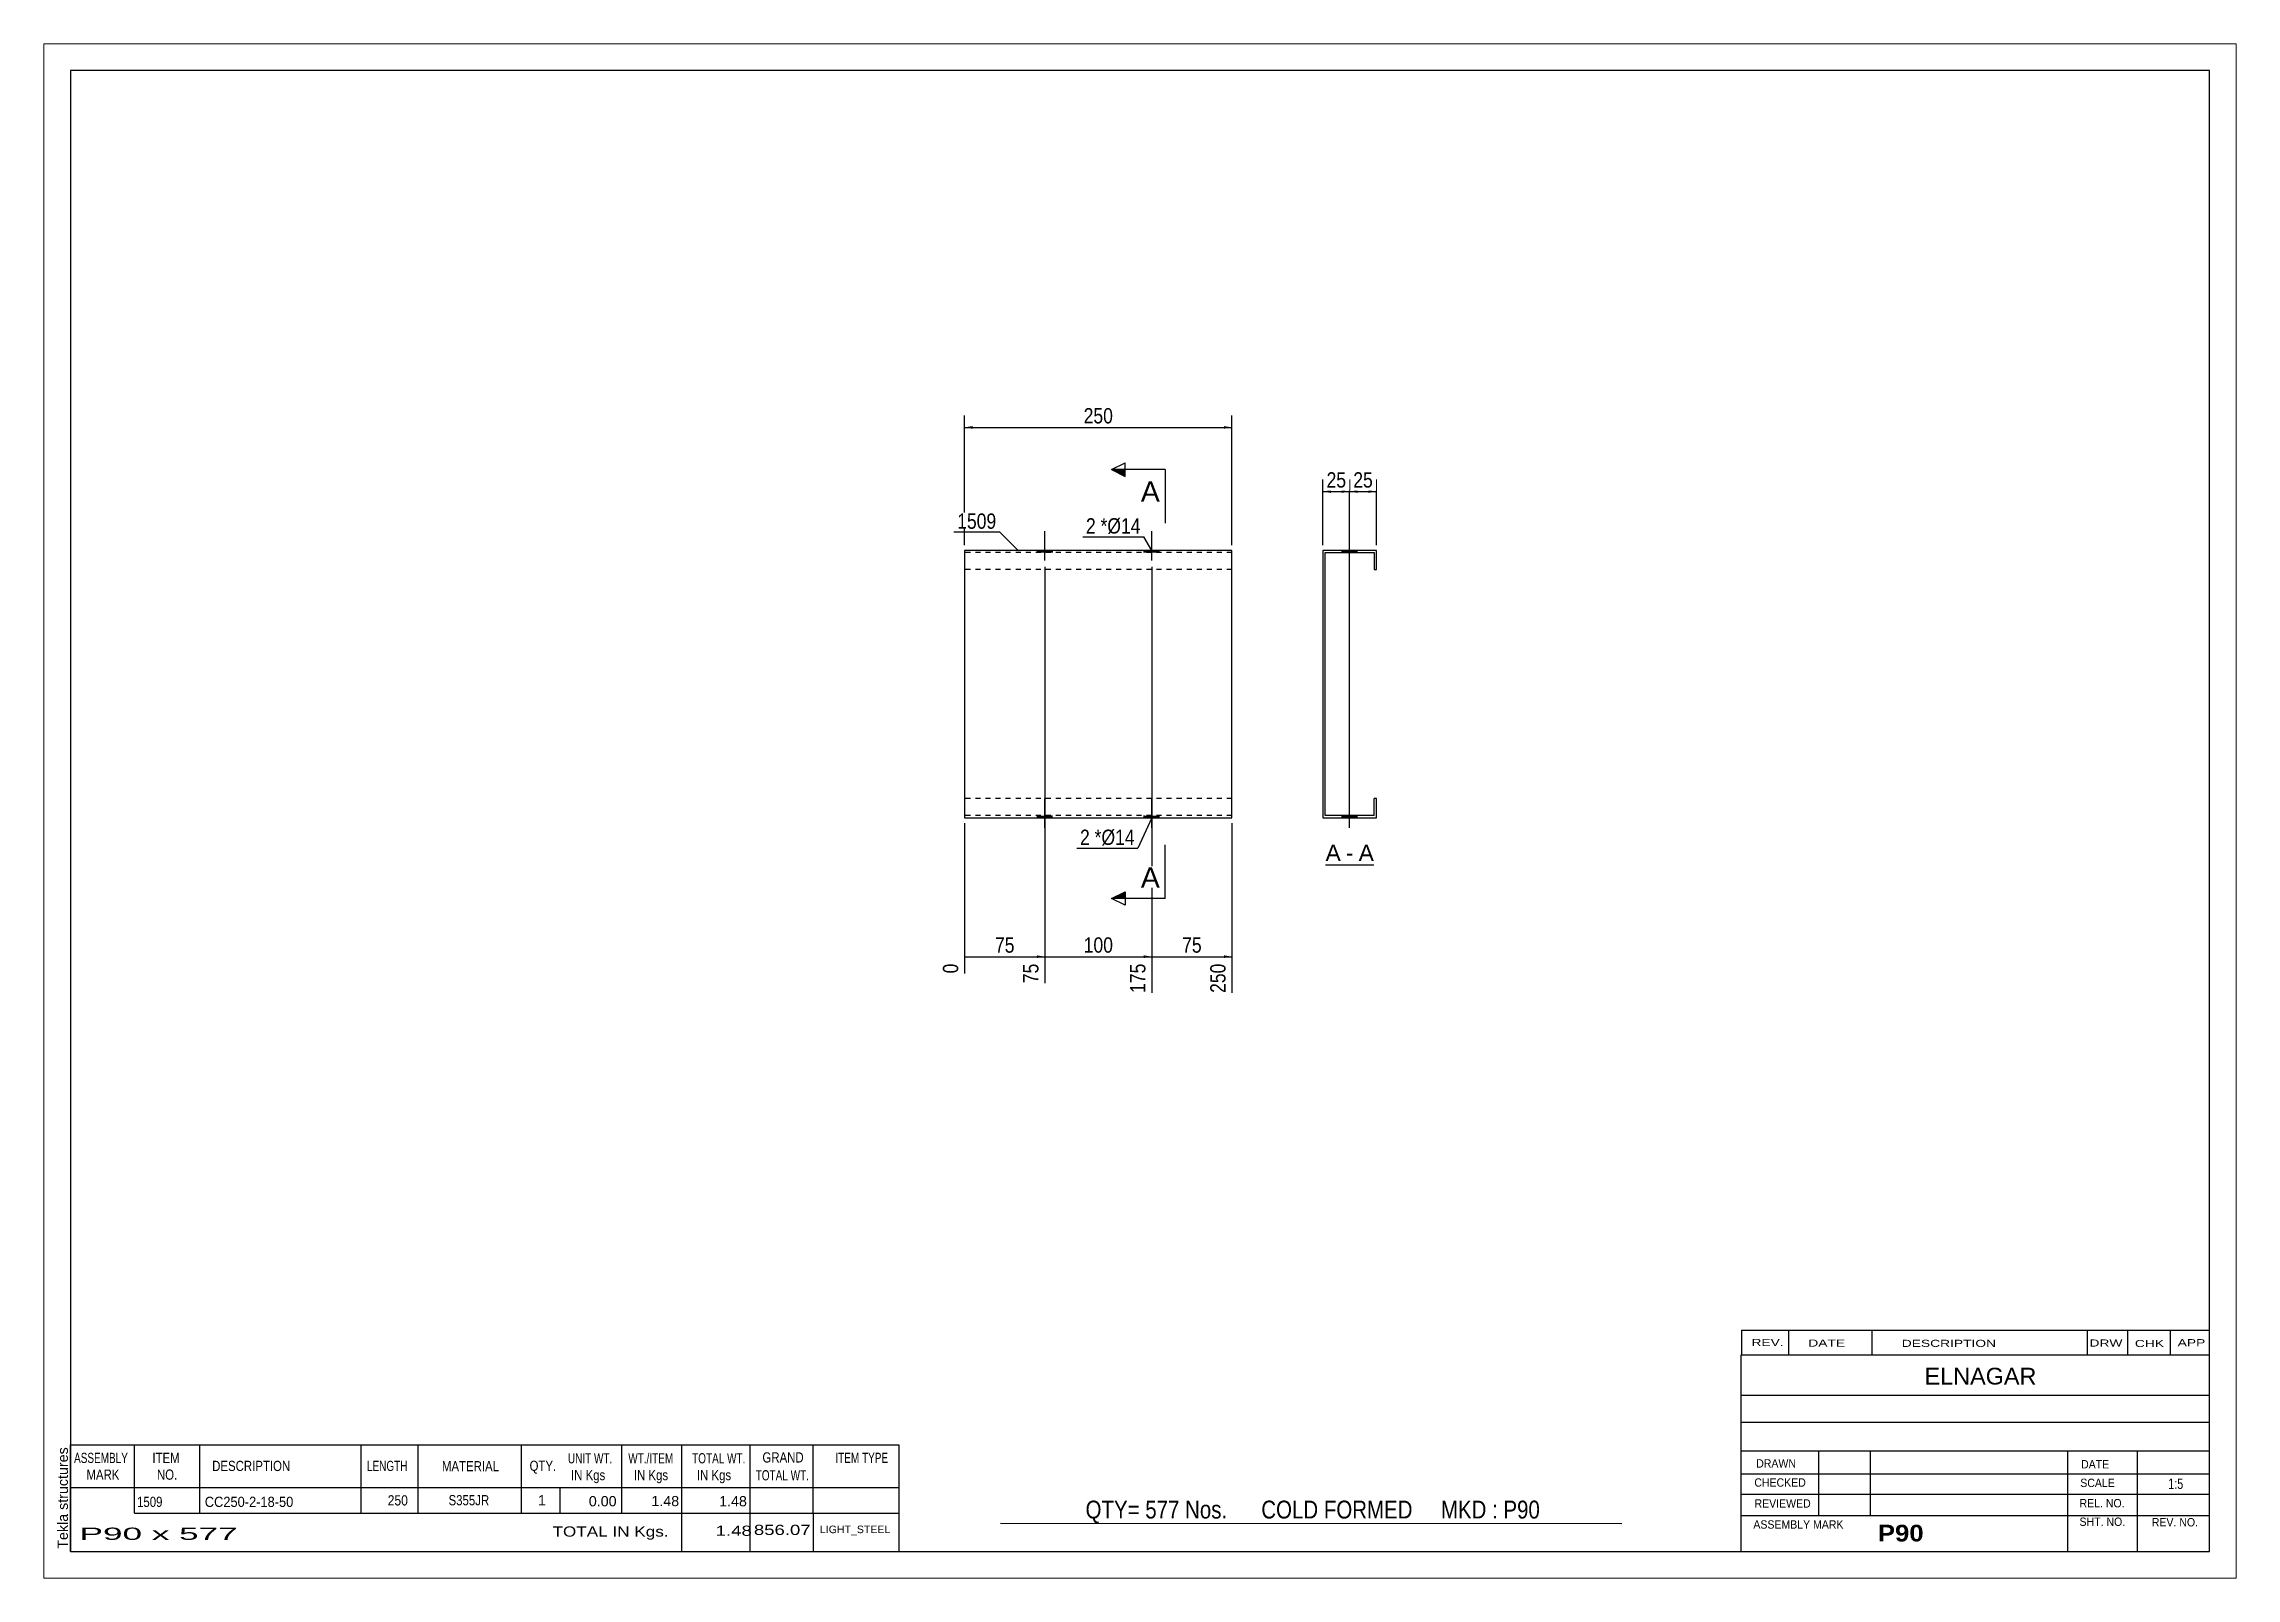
# Paper-space layout 'Layout1' of a CAD drawing. Header units: millimetres. Extents: x 0 to 410, y 0 to 287.
# The model-space entities are those that its viewports show. They can reach past a viewport. Long polylines and large blocks are cut down to what shows.
import ezdxf

# ---------------------------------------------------------------- set-up
doc = ezdxf.new("R2010")
doc.units = ezdxf.units.MM
doc.linetypes.add('DXK_LINE_DOT1', pattern=[1.8814, 0.9407, -0.9407])
doc.layers.add('Viewport layer', color=7, linetype='Continuous', plot=False)
doc.styles.add('Arial', font='ARIAL.TTF', dxfattribs={"height": 0.2})
doc.styles.add('Arial Bold', font='ARIALBD.TTF', dxfattribs={"height": 0.2})
doc.styles.add('Arial Narrow', font='ARIALN.TTF', dxfattribs={"height": 0.2})

# ---------------------------------------------------------------- blocks, each defined once
blk = doc.blocks.new('Unknown-629276684-1356')
at = {"color": 5, "linetype": 'Continuous'}
for p, q in [((232.8, 114.75), (-167.2, 114.75)), ((-167.2, 114.75), (-167.2, -162.25)), ((232.8, -162.25), (232.8, 114.75)), ((-167.2, -162.25), (232.8, -162.25))]:
    blk.add_line(p, q, dxfattribs=at)
at = {"color": 174, "linetype": 'Continuous', "style": 'Arial'}
blk.add_text('Tekla structures', height=1.9102, rotation=90, dxfattribs=at).set_placement((-167.7, -161.75))
blk = doc.blocks.new('Unknown-629276684-12 - 1208')
at = {"color": 7, "linetype": 'Continuous'}
blk.add_line((67.5, -33.85), (76.53, -33.85), dxfattribs=at)
at = {"color": 0, "linetype": 'Continuous'}
blk.add_wipeout([(70.34, -33.1), (70.34, -29.9), (67.5, -29.9), (67.5, -33.1)], dxfattribs=at)
blk.add_wipeout([(72.73, -33.1), (72.73, -29.9), (71.3, -29.9), (71.3, -33.1)], dxfattribs=at)
at = {"color": 96, "linetype": 'Continuous', "style": 'Arial'}
blk.add_text('A', height=3.06, dxfattribs=at).set_placement((67.5, -33.1))
at = {"color": 0, "linetype": 'Continuous'}
blk.add_wipeout([(76.53, -33.1), (76.53, -29.9), (73.69, -29.9), (73.69, -33.1)], dxfattribs=at)
at = {"color": 96, "linetype": 'Continuous', "style": 'Arial'}
for s, p in [('-', (71.3, -33.1)), ('A', (73.69, -33.1))]:
    blk.add_text(s, height=3.06, dxfattribs=at).set_placement(p)
blk = doc.blocks.new('Part-629276684-1204 - 1201')
at = {"color": 2, "linetype": 'Continuous'}
for p, q in [((50, 25), (0, 25)), ((0, 25), (0, -25)), ((50, -25), (50, 25)), ((0, -25), (50, -25))]:
    blk.add_line(p, q, dxfattribs=at)
at = {"color": 7, "linetype": 'DXK_LINE_DOT1'}
for p, q in [((50, 24.6), (0, 24.6)), ((50, 21.4), (0, 21.4)), ((50, -21.4), (0, -21.4)), ((50, -24.6), (0, -24.6))]:
    blk.add_line(p, q, dxfattribs=at)
blk = doc.blocks.new('Bolt-629276684-1205 - 1201')
at = {"linetype": 'Continuous'}
for points in [[(16.41, 25), (13.61, 25), (13.61, 24.6), (16.41, 24.6)], [(36.41, 25), (33.61, 25), (33.61, 24.6), (36.41, 24.6)]]:
    blk.add_hatch(color=3, dxfattribs=at).paths.add_polyline_path(points)
at = {"color": 3, "linetype": 'Continuous'}
for p, q in [((13.61, 24.6), (13.61, 25)), ((15.01, 23.1), (15.01, 28.6)), ((16.41, 24.6), (16.41, 25)), ((33.61, 24.6), (33.61, 25)), ((35.01, 23.1), (35.01, 28.6)), ((36.41, 24.6), (36.41, 25))]:
    blk.add_line(p, q, dxfattribs=at)
blk = doc.blocks.new('Bolt-629276684-1206 - 1201')
at = {"linetype": 'Continuous'}
for points in [[(16.4, -24.6), (13.6, -24.6), (13.6, -25), (16.4, -25)], [(36.4, -24.6), (33.6, -24.6), (33.6, -25), (36.4, -25)]]:
    blk.add_hatch(color=3, dxfattribs=at).paths.add_polyline_path(points)
at = {"color": 3, "linetype": 'Continuous'}
for p, q in [((13.6, -25), (13.6, -24.6)), ((15, -26.9), (15, -21.4)), ((16.4, -25), (16.4, -24.6)), ((33.6, -25), (33.6, -24.6)), ((35, -26.9), (35, -21.4)), ((36.4, -25), (36.4, -24.6))]:
    blk.add_line(p, q, dxfattribs=at)
blk = doc.blocks.new('Part-629276684-1209 - 1208')
at = {"color": 2, "linetype": 'Continuous'}
for p, q in [((67.01, 25), (67.01, -25)), ((77.01, 25), (67.01, 25)), ((77.01, 21.4), (77.01, 25)), ((67.41, -24.6), (67.41, 24.6)), ((67.41, 24.6), (76.61, 24.6)), ((76.61, 24.6), (76.61, 21.4)), ((76.61, 21.4), (77.01, 21.4)), ((76.61, -24.6), (67.41, -24.6)), ((77.01, -21.4), (76.61, -21.4)), ((76.61, -24.6), (76.61, -21.4)), ((77.01, -25), (77.01, -21.4)), ((67.01, -25), (77.01, -25))]:
    blk.add_line(p, q, dxfattribs=at)
blk = doc.blocks.new('Bolt-629276684-1210 - 1208')
at = {"linetype": 'Continuous'}
blk.add_hatch(color=3, dxfattribs=at).paths.add_polyline_path([(73.41, 25), (70.61, 25), (70.61, 24.6), (73.41, 24.6)])
blk.add_hatch(color=3, dxfattribs=at).paths.add_polyline_path([(73.41, 25), (70.61, 25), (70.61, 24.6), (73.41, 24.6)])
at = {"color": 3, "linetype": 'Continuous'}
for p, q in [((70.61, 24.6), (70.61, 25)), ((70.61, 24.6), (70.61, 25)), ((72.01, 23.1), (72.01, 28.6)), ((72.01, 23.1), (72.01, 28.6)), ((73.41, 24.6), (73.41, 25)), ((73.41, 24.6), (73.41, 25))]:
    blk.add_line(p, q, dxfattribs=at)
blk = doc.blocks.new('Bolt-629276684-1211 - 1208')
at = {"linetype": 'Continuous'}
blk.add_hatch(color=3, dxfattribs=at).paths.add_polyline_path([(73.41, -24.6), (70.61, -24.6), (70.61, -25), (73.41, -25)])
blk.add_hatch(color=3, dxfattribs=at).paths.add_polyline_path([(73.41, -24.6), (70.61, -24.6), (70.61, -25), (73.41, -25)])
at = {"color": 3, "linetype": 'Continuous'}
for p, q in [((70.61, -25), (70.61, -24.6)), ((70.61, -25), (70.61, -24.6)), ((72.01, -26.9), (72.01, -21.4)), ((72.01, -26.9), (72.01, -21.4)), ((73.41, -25), (73.41, -24.6)), ((73.41, -25), (73.41, -24.6))]:
    blk.add_line(p, q, dxfattribs=at)
blk = doc.blocks.new('StraightDimension-629276684-1215 - 1201')
at = {"linetype": 'Continuous'}
blk.add_hatch(color=7, dxfattribs=at).paths.add_polyline_path([(33.51, -50.75), (35.01, -51), (33.51, -51.25)])
at = {"color": 7, "linetype": 'Continuous'}
for p, q in [((15.01, 21.95), (15.01, -55.96)), ((35.01, 21.95), (35.01, -57.78)), ((15.01, -51), (35.01, -51))]:
    blk.add_line(p, q, dxfattribs=at)
at = {"color": 0}
blk.add_wipeout([(28.35, -50.85), (28.35, -46.65), (21.67, -46.65), (21.67, -50.85)], dxfattribs=at)
at = {"color": 3, "style": 'Arial Narrow'}
blk.add_text('100', height=2.863, dxfattribs=at).set_placement((22.27, -50.25))
at = {"color": 0, "linetype": 'Continuous'}
blk.add_wipeout([(34.41, -51.7), (30.21, -51.7), (30.21, -58.38), (34.41, -58.38)], dxfattribs=at)
at = {"color": 3, "linetype": 'Continuous', "style": 'Arial Narrow'}
blk.add_text('175', height=2.863, rotation=90.0002, dxfattribs=at).set_placement((33.81, -57.78))
blk = doc.blocks.new('StraightDimension-629276684-1214 - 1201')
at = {"linetype": 'Continuous'}
blk.add_hatch(color=7, dxfattribs=at).paths.add_polyline_path([(48.5, -50.75), (50, -51), (48.5, -51.25)])
at = {"color": 7, "linetype": 'Continuous'}
for p, q in [((35.01, 21.95), (35.01, -57.78)), ((50, -26), (50, -57.78)), ((35.01, -51), (50, -51))]:
    blk.add_line(p, q, dxfattribs=at)
at = {"color": 0}
blk.add_wipeout([(44.93, -50.85), (44.93, -46.65), (40.08, -46.65), (40.08, -50.85)], dxfattribs=at)
at = {"color": 0, "linetype": 'Continuous'}
blk.add_wipeout([(49.4, -51.7), (45.2, -51.7), (45.2, -58.38), (49.4, -58.38)], dxfattribs=at)
at = {"color": 3, "style": 'Arial Narrow'}
blk.add_text('75', height=2.863, dxfattribs=at).set_placement((40.68, -50.25))
at = {"color": 3, "linetype": 'Continuous', "style": 'Arial Narrow'}
blk.add_text('250', height=2.863, rotation=90.0002, dxfattribs=at).set_placement((48.8, -57.78))
blk = doc.blocks.new('StraightDimension-629276684-1216 - 1201')
at = {"linetype": 'Continuous'}
blk.add_hatch(color=7, dxfattribs=at).paths.add_polyline_path([(13.51, -50.75), (15.01, -51), (13.51, -51.25)])
at = {"color": 7, "linetype": 'Continuous'}
for p, q in [((15.01, 21.95), (15.01, -55.96)), ((0, -26), (0, -54.13)), ((0, -51), (15.01, -51))]:
    blk.add_line(p, q, dxfattribs=at)
at = {"color": 0}
blk.add_wipeout([(9.93, -50.85), (9.93, -46.65), (5.08, -46.65), (5.08, -50.85)], dxfattribs=at)
at = {"color": 0, "linetype": 'Continuous'}
blk.add_wipeout([(-0.6, -51.7), (-4.8, -51.7), (-4.8, -54.73), (-0.6, -54.73)], dxfattribs=at)
at = {"color": 3, "linetype": 'Continuous', "style": 'Arial Narrow'}
blk.add_text('0', height=2.86, rotation=90.0002, dxfattribs=at).set_placement((-1.2, -54.13))
at = {"color": 0, "linetype": 'Continuous'}
blk.add_wipeout([(14.41, -51.7), (10.21, -51.7), (10.21, -56.56), (14.41, -56.56)], dxfattribs=at)
at = {"color": 3, "style": 'Arial Narrow'}
blk.add_text('75', height=2.863, dxfattribs=at).set_placement((5.68, -50.25))
at = {"color": 3, "linetype": 'Continuous', "style": 'Arial Narrow'}
blk.add_text('75', height=2.863, rotation=90.0002, dxfattribs=at).set_placement((13.81, -55.96))
blk = doc.blocks.new('StraightDimension-629276684-1231 - 1201')
at = {"linetype": 'Continuous'}
for points in [[(1.5, 47.75), (0, 48), (1.5, 48.25)], [(48.5, 48.25), (50, 48), (48.5, 47.75)]]:
    blk.add_hatch(color=7, dxfattribs=at).paths.add_polyline_path(points)
at = {"color": 7, "linetype": 'Continuous'}
for p, q in [((0, 26), (0, 50.25)), ((50, 26), (50, 50.25)), ((0, 48), (50, 48))]:
    blk.add_line(p, q, dxfattribs=at)
at = {"color": 0}
blk.add_wipeout([(28.34, 48.15), (28.34, 52.35), (21.66, 52.35), (21.66, 48.15)], dxfattribs=at)
at = {"color": 3, "style": 'Arial Narrow'}
blk.add_text('250', height=2.863, dxfattribs=at).set_placement((22.26, 48.75))
blk = doc.blocks.new('StraightDimension-629276684-1235 - 1208')
at = {"linetype": 'Continuous'}
for points in [[(73.51, 35.75), (72.01, 36), (73.51, 36.25)], [(75.51, 36.25), (77.01, 36), (75.51, 35.75)]]:
    blk.add_hatch(color=7, dxfattribs=at).paths.add_polyline_path(points)
at = {"color": 7, "linetype": 'Continuous'}
for p, q in [((72.01, -22), (72.01, 38.25)), ((77.01, 26), (77.01, 38.25)), ((72.01, 36), (77.01, 36))]:
    blk.add_line(p, q, dxfattribs=at)
at = {"color": 0}
blk.add_wipeout([(76.94, 36.15), (76.94, 40.35), (72.09, 40.35), (72.09, 36.15)], dxfattribs=at)
at = {"color": 3, "style": 'Arial Narrow'}
blk.add_text('25', height=2.863, dxfattribs=at).set_placement((72.69, 36.75))
blk = doc.blocks.new('StraightDimension-629276684-1236 - 1208')
at = {"linetype": 'Continuous'}
for points in [[(68.51, 35.75), (67.01, 36), (68.51, 36.25)], [(70.51, 36.25), (72.01, 36), (70.51, 35.75)]]:
    blk.add_hatch(color=7, dxfattribs=at).paths.add_polyline_path(points)
at = {"color": 7, "linetype": 'Continuous'}
for p, q in [((67.01, 26), (67.01, 38.25)), ((72.01, -22), (72.01, 38.25)), ((67.01, 36), (72.01, 36))]:
    blk.add_line(p, q, dxfattribs=at)
at = {"color": 0}
blk.add_wipeout([(71.94, 36.15), (71.94, 40.35), (67.09, 40.35), (67.09, 36.15)], dxfattribs=at)
at = {"color": 3, "style": 'Arial Narrow'}
blk.add_text('25', height=2.863, dxfattribs=at).set_placement((67.69, 36.75))
blk = doc.blocks.new('CBS_BOM-629276684-1365')
at = {"color": 7, "linetype": 'Continuous'}
for p, q in [((-167.23, -150.28), (-167.23, -142.28)), ((-167.23, -142.28), (-12.31, -142.28)), ((-155.23, -150.28), (-155.23, -142.28)), ((-143.04, -150.28), (-143.04, -142.28)), ((-112.88, -150.28), (-112.88, -142.28)), ((-102.2, -150.28), (-102.2, -142.28)), ((-82.88, -150.28), (-82.88, -142.28)), ((-64.08, -150.28), (-64.08, -142.28)), ((-52.87, -150.28), (-52.87, -142.28)), ((-40.08, -150.28), (-40.08, -142.28)), ((-28.33, -150.28), (-28.33, -142.28)), ((-12.31, -142.29), (-12.31, -150.27)), ((-167.23, -150.28), (-12.31, -150.28)), ((-167.23, -155.08), (-167.23, -150.28)), ((-155.23, -155.08), (-155.23, -150.28)), ((-143.04, -155.08), (-143.04, -150.28)), ((-112.88, -155.08), (-112.88, -150.28)), ((-102.2, -155.08), (-102.2, -150.28)), ((-82.88, -155.08), (-82.88, -150.28)), ((-75.62, -155.08), (-75.62, -150.28)), ((-64.08, -155.08), (-64.08, -150.28)), ((-52.87, -155.08), (-52.87, -150.28)), ((-40.08, -155.08), (-40.08, -150.28)), ((-28.31, -155.08), (-28.31, -150.28)), ((-12.31, -150.28), (-12.31, -155.08)), ((-167.23, -162.28), (-167.23, -155.1)), ((-155.23, -155.08), (-12.31, -155.08)), ((-52.87, -162.28), (-52.87, -155.1)), ((-40.08, -162.28), (-40.08, -155.1)), ((-28.27, -162.28), (-28.27, -155.1)), ((-12.31, -155.08), (-12.31, -162.28)), ((-167.23, -162.28), (-12.31, -162.28))]:
    blk.add_line(p, q, dxfattribs=at)
at = {"color": 3, "linetype": 'Continuous', "style": 'Arial'}
for s, height, width, p in [('ASSEMBLY', 1.91, 0.7, (-166.55, -145.71)), ('MARK', 1.91, 0.8, (-164.23, -148.84)), ('ITEM', 1.91, 0.8, (-151.9, -145.71)), ('NO.', 1.91, 0.8, (-151.05, -148.84)), ('DESCRIPTION', 1.9102, 0.8, (-140.72, -147.21)), ('LENGTH', 1.91, 0.7, (-111.77, -147.21)), ('MATERIAL', 1.91, 0.8, (-97.75, -147.26)), ('QTY.', 1.91, 0.8, (-81.36, -147.18)), ('UNIT WT.', 1.91, 0.7, (-74.19, -145.78)), ('IN Kgs', 1.91, 0.8, (-73.61, -148.92)), ('WT./ITEM', 1.91, 0.7, (-62.9, -145.78)), ('IN Kgs', 1.91, 0.8, (-61.86, -148.92)), ('TOTAL WT.', 1.91, 0.7, (-50.96, -145.78)), ('IN Kgs', 1.91, 0.8, (-50.07, -148.92)), ('TOTAL WT.', 1.91, 0.7, (-39.07, -148.96)), ('GRAND', 1.91, 0.8, (-37.81, -145.62)), ('ITEM TYPE', 1.91, 0.7, (-24.17, -145.7))]:
    blk.add_text(s, height=height, dxfattribs=dict(at, width=width)).set_placement(p)
at = {"color": 7, "linetype": 'Continuous', "style": 'Arial'}
for s, height, width, p in [('S355JR', 1.91, 0.8, (-96.51, -153.62)), ('1509', 1.91, 0.8, (-154.77, -153.93)), ('CC250-2-18-50', 1.9102, 0.9, (-142.1, -153.93)), ('250', 1.91, 0.85, (-107.9, -153.65))]:
    blk.add_text(s, height=height, dxfattribs=dict(at, width=width)).set_placement(p)
for s, p in [('1', (-79.79, -153.62)), ('0.00', (-70.28, -153.81)), ('1.48', (-58.58, -153.78)), ('1.48', (-45.91, -153.81))]:
    blk.add_text(s, height=1.91, dxfattribs=at).set_placement(p)
at = {"color": 6, "linetype": 'Continuous', "style": 'Arial'}
for s, height, width, p in [('P90 x 577', 2.292, 2.05, (-165.51, -160.09)), ('TOTAL IN Kgs.', 1.9102, 1.2, (-77.07, -159.48)), ('1.48', 1.91, 1.3, (-46.55, -159.33)), ('856.07', 1.91, 1.3, (-39.41, -159.17))]:
    blk.add_text(s, height=height, dxfattribs=dict(at, width=width)).set_placement(p)
blk.add_text('LIGHT_STEEL', height=1.4135, dxfattribs=at).set_placement((-27.06, -158.83))
blk = doc.blocks.new('CBS_CALLOFF-629276684-1366')
at = {"color": 7, "linetype": 'Continuous'}
blk.add_line((6.68, -156.98), (122.91, -157), dxfattribs=at)
at = {"color": 3, "linetype": 'Continuous', "style": 'Arial Narrow'}
blk.add_text('QTY= 577 Nos.      COLD FORMED     MKD : P90', height=3.3405, dxfattribs=at).set_placement((22.62, -156.09))
blk = doc.blocks.new('CBS_NAME_BLOG-629276684-1367')
at = {"color": 7, "linetype": 'Continuous'}
for p, q in [((145.21, -125.5), (232.73, -125.5)), ((145.21, -162.21), (145.21, -125.5)), ((145.21, -133.04), (232.73, -133.04)), ((145.28, -138.09), (232.8, -138.09)), ((145.21, -143.46), (232.73, -143.46)), ((159.73, -155.57), (159.73, -143.47)), ((169.42, -155.54), (169.42, -143.47)), ((206.33, -162.21), (206.33, -143.48)), ((219.38, -162.21), (219.38, -143.47)), ((145.21, -151.51), (232.73, -151.51)), ((145.22, -147.76), (232.8, -147.74)), ((145.21, -155.55), (232.73, -155.55)), ((145.21, -162.25), (232.8, -162.25))]:
    blk.add_line(p, q, dxfattribs=at)
at = {"color": 3, "linetype": 'Continuous', "style": 'Arial'}
blk.add_text('ELNAGAR', height=3.133, dxfattribs=at).set_placement((179.53, -131.03))
at = {"color": 3, "linetype": 'Continuous'}
for s, height, style, width, p in [('DRAWN', 1.566, 'Arial', 0.9, (148.04, -146.57)), ('DATE', 1.566, 'Arial', 0.9, (208.8, -146.73)), ('CHECKED', 1.566, 'Arial', 0.9, (147.69, -150.14)), ('SCALE', 1.566, 'Arial', 0.9, (208.65, -150.21)), ('1:5', 1.957, 'Arial Narrow', 0.9, (225.1, -150.57)), ('REVIEWED', 1.566, 'Arial', 0.9, (147.73, -154.06)), ('REL. NO.', 1.566, 'Arial', 0.9, (208.51, -154.01)), ('ASSEMBLY MARK', 1.5663, 'Arial', 0.9, (147.51, -157.99)), ('P90', 3.131, 'Arial Bold', 1.1, (170.79, -160.39)), ('SHT. NO.', 1.566, 'Arial', 0.9, (208.51, -157.48)), ('REV. NO.', 1.566, 'Arial', 0.9, (222.03, -157.57))]:
    blk.add_text(s, height=height, dxfattribs=dict(at, style=style, width=width)).set_placement(p)
blk = doc.blocks.new('CBS_REVISION-629276684-1368')
at = {"color": 7, "linetype": 'Continuous'}
for p, q in [((145.29, -120.87), (232.79, -120.87)), ((145.29, -120.87), (145.29, -125.5)), ((154.09, -120.87), (154.09, -125.5)), ((169.68, -120.87), (169.68, -125.44)), ((209.94, -120.87), (209.94, -125.5)), ((217.48, -120.87), (217.48, -125.5)), ((225.43, -120.87), (225.43, -125.5)), ((145.29, -125.5), (232.79, -125.5))]:
    blk.add_line(p, q, dxfattribs=at)
at = {"color": 7, "style": 'Arial Narrow', "width": 1.7}
for s, height, p in [('REV.', 1.326, (147.15, -123.82)), ('DATE', 1.326, (157.78, -123.94)), ('DESCRIPTION', 1.3257, (175.26, -123.99)), ('DRW', 1.326, (210.37, -123.93)), ('CHK', 1.326, (218.86, -124.02)), ('APP', 1.326, (226.86, -123.87))]:
    blk.add_text(s, height=height, dxfattribs=at).set_placement(p)
blk = doc.blocks.new('Mark-629276684-1247 - 1201')
at = {"color": 0}
blk.add_wipeout([(24.52, 28.15), (24.52, 31.15), (22.69, 31.15), (22.69, 28.15)], dxfattribs=at)
blk.add_wipeout([(24.52, 28.15), (24.52, 31.15), (22.69, 31.15), (22.69, 28.15)], dxfattribs=at)
blk.add_wipeout([(26.69, 28.15), (26.69, 31.15), (25.42, 31.15), (25.42, 28.15)], dxfattribs=at)
blk.add_wipeout([(26.69, 28.15), (26.69, 31.15), (25.42, 31.15), (25.42, 28.15)], dxfattribs=at)
at = {"color": 3, "style": 'Arial Narrow'}
blk.add_text('2', height=2.86, dxfattribs=at).set_placement((22.69, 28.15))
at = {"color": 0}
blk.add_wipeout([(32.91, 28.15), (32.91, 31.15), (26.69, 31.15), (26.69, 28.15)], dxfattribs=at)
blk.add_wipeout([(32.91, 28.15), (32.91, 31.15), (26.69, 31.15), (26.69, 28.15)], dxfattribs=at)
at = {"color": 7, "linetype": 'Continuous'}
for p in [(22.09, 27.55), (35.01, 24.95)]:
    blk.add_line(p, (33.51, 27.55), dxfattribs=at)
at = {"color": 3, "style": 'Arial Narrow'}
for s, height, p in [('*', 2.86, (25.42, 28.15)), ('Ø14', 2.863, (26.69, 28.15))]:
    blk.add_text(s, height=height, dxfattribs=at).set_placement(p)
blk = doc.blocks.new('Mark-629276684-1244 - 1201')
at = {"color": 0}
blk.add_wipeout([(5.92, 29.04), (5.92, 32.04), (-1.39, 32.04), (-1.39, 29.04)], dxfattribs=at)
blk.add_wipeout([(5.92, 29.04), (5.92, 32.04), (-1.39, 32.04), (-1.39, 29.04)], dxfattribs=at)
at = {"color": 7, "linetype": 'Continuous'}
for p in [(-1.99, 28.44), (10.06, 24.9)]:
    blk.add_line(p, (6.52, 28.44), dxfattribs=at)
at = {"color": 3, "style": 'Arial Narrow'}
blk.add_text('1509', height=2.863, dxfattribs=at).set_placement((-1.39, 29.04))
blk = doc.blocks.new('SectionMark-629276684-1212 - 1201')
at = {"linetype": 'Continuous'}
for points in [[(30, 40.1), (30, 38.85), (27.5, 40.1)], [(30, -38.85), (30, -40.1), (27.5, -40.1)]]:
    blk.add_hatch(color=30, dxfattribs=at).paths.add_polyline_path(points)
at = {"color": 30, "linetype": 'Continuous'}
for p, q in [((27.5, 40.1), (30, 41.35)), ((30, 38.85), (30, 41.35)), ((27.5, 40.1), (30, 38.85)), ((27.5, -40.1), (30, -38.85)), ((30, -41.35), (27.5, -40.1)), ((30, -38.85), (30, -41.35))]:
    blk.add_line(p, q, dxfattribs=at)
at = {"color": 0, "linetype": 'Continuous'}
for points in [[(36.5, 34.1), (36.5, 38.1), (32.95, 38.1), (32.95, 34.1)], [(36.5, -38.1), (36.5, -34.1), (32.95, -34.1), (32.95, -38.1)]]:
    blk.add_wipeout(points, dxfattribs=at)
at = {"color": 30, "linetype": 'Continuous'}
for p, q in [((37.5, 40.1), (27.5, 40.1)), ((37.5, 40.1), (37.5, 30.1)), ((37.5, -40.1), (37.5, -30.1)), ((37.5, -40.1), (27.5, -40.1))]:
    blk.add_line(p, q, dxfattribs=at)
at = {"color": 96, "linetype": 'Continuous', "style": 'Arial'}
for p in [(32.95, 34.1), (32.95, -38.1)]:
    blk.add_text('A', height=3.82, dxfattribs=at).set_placement(p)
blk = doc.blocks.new('Mark-629276684-1248 - 1201')
at = {"color": 0}
blk.add_wipeout([(23.41, -30.1), (23.41, -27.1), (21.58, -27.1), (21.58, -30.1)], dxfattribs=at)
blk.add_wipeout([(23.41, -30.1), (23.41, -27.1), (21.58, -27.1), (21.58, -30.1)], dxfattribs=at)
blk.add_wipeout([(25.59, -30.1), (25.59, -27.1), (24.31, -27.1), (24.31, -30.1)], dxfattribs=at)
blk.add_wipeout([(25.59, -30.1), (25.59, -27.1), (24.31, -27.1), (24.31, -30.1)], dxfattribs=at)
at = {"color": 3, "style": 'Arial Narrow'}
blk.add_text('2', height=2.86, dxfattribs=at).set_placement((21.58, -30.1))
at = {"color": 0}
blk.add_wipeout([(31.8, -30.1), (31.8, -27.1), (25.59, -27.1), (25.59, -30.1)], dxfattribs=at)
blk.add_wipeout([(31.8, -30.1), (31.8, -27.1), (25.59, -27.1), (25.59, -30.1)], dxfattribs=at)
at = {"color": 7, "linetype": 'Continuous'}
for p in [(35, -25), (20.98, -30.7)]:
    blk.add_line(p, (32.4, -30.7), dxfattribs=at)
at = {"color": 3, "style": 'Arial Narrow'}
for s, height, p in [('*', 2.86, (24.31, -30.1)), ('Ø14', 2.863, (25.59, -30.1))]:
    blk.add_text(s, height=height, dxfattribs=at).set_placement(p)

msp = doc.modelspace()

# ---------------------------------------------------------------- block references
for name in ['Unknown-629276684-1356', 'Part-629276684-1204 - 1201', 'Bolt-629276684-1205 - 1201', 'Part-629276684-1209 - 1208', 'Bolt-629276684-1210 - 1208', 'Bolt-629276684-1206 - 1201', 'Bolt-629276684-1211 - 1208', 'CBS_REVISION-629276684-1368', 'CBS_NAME_BLOG-629276684-1367', 'CBS_BOM-629276684-1365', 'CBS_CALLOFF-629276684-1366']:
    msp.add_blockref(name, (0, 0))

# ---------------------------------------------------------------- next in the draw order: block references
for name in ['StraightDimension-629276684-1231 - 1201', 'StraightDimension-629276684-1235 - 1208', 'StraightDimension-629276684-1215 - 1201', 'Unknown-629276684-12 - 1208']:
    msp.add_blockref(name, (0, 0))

# ---------------------------------------------------------------- next in the draw order: block references
for name in ['StraightDimension-629276684-1236 - 1208', 'Mark-629276684-1244 - 1201', 'Mark-629276684-1247 - 1201', 'StraightDimension-629276684-1216 - 1201', 'StraightDimension-629276684-1214 - 1201']:
    msp.add_blockref(name, (0, 0))

# ---------------------------------------------------------------- next in the draw order: block references
msp.add_blockref('SectionMark-629276684-1212 - 1201', (0, 0))

# ---------------------------------------------------------------- next in the draw order: block references
msp.add_blockref('Mark-629276684-1248 - 1201', (0, 0))

psp = doc.layouts.get("Layout1")

# ---------------------------------------------------------------- viewports
at = {"layer": 'Viewport layer', "view_target_point": (32.8, -23.75)}
psp.add_viewport(center=(205, 143.5), size=(410, 287), view_center_point=(0, 0), view_height=287, dxfattribs=at)

doc.saveas('drawing.dxf')
